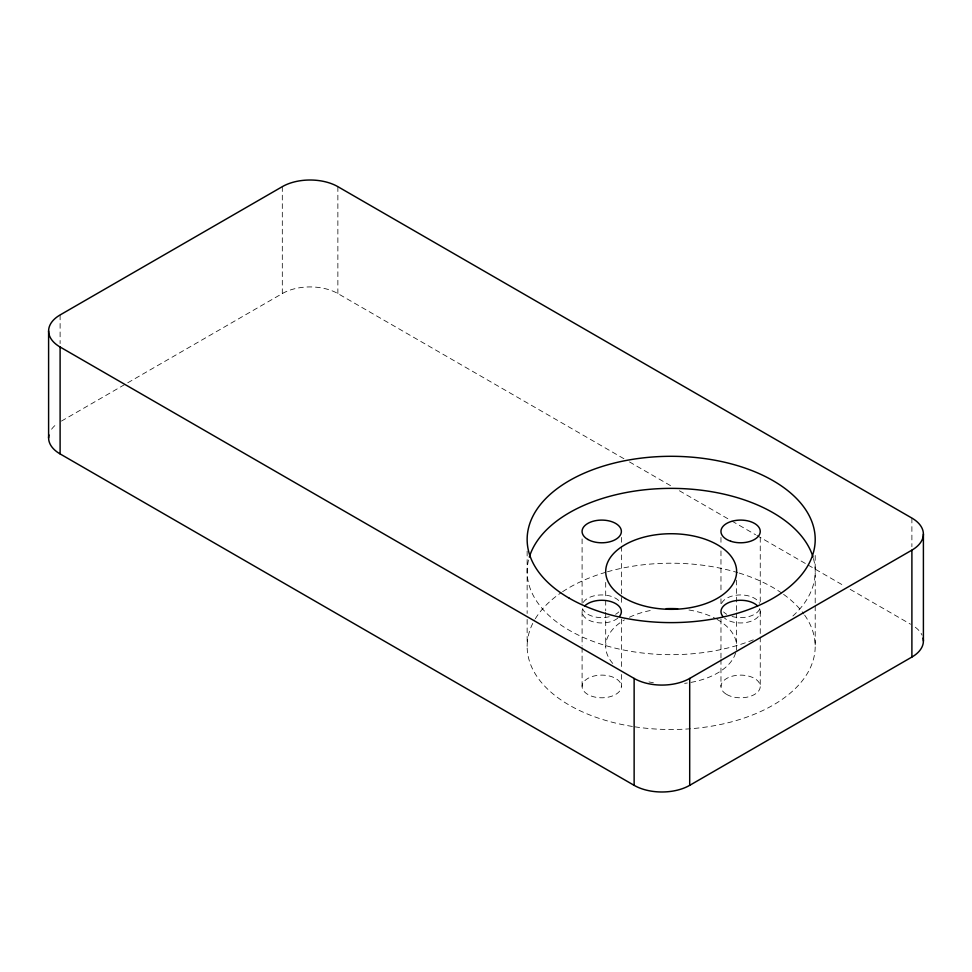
<?xml version="1.0" encoding="UTF-8"?>
<svg xmlns="http://www.w3.org/2000/svg" width="972" height="972" viewBox="0 0 972 972"><rect width="100%" height="100%" fill="white"/><g stroke="black" fill="none" stroke-linecap="round" stroke-linejoin="round"><path stroke-width="0.73" stroke-dasharray="4.86 3.65" d="M61.418 421.095L282.305 293.568A39.281 22.684 0 0 1 337.867 293.568L624.218 458.893M629.479 461.931L671.506 486.194M679.392 490.751L730.616 520.324M731.94 521.077L755.584 534.734M756.896 535.487L806.809 564.307M808.121 565.072L844.899 586.298M850.16 589.336L910.582 624.218M911.894 518.076L911.894 546.677M815.204 555.486L815.204 604.45M815.204 605.945L815.204 646.368M760.25 537.419L760.25 603.284M760.25 611.619L760.25 635.567M760.25 637.061L760.25 686.451M736.63 580.114L736.63 611.546M736.63 613.04L736.63 645.967M720.969 537.419L720.969 544.903M720.969 550.893L720.969 592.798M720.969 598.788L720.969 604.778M720.969 619.103L720.969 658.02M720.969 659.514L720.969 686.451M621.375 537.419L621.375 544.903M621.375 546.41L621.375 604.778M621.375 619.103L621.375 668.493M621.375 674.483L621.375 686.451A19.634 11.336 0 0 1 591.912 696.268A19.634 11.336 0 0 1 591.912 676.634A19.634 11.336 0 0 1 621.375 686.451M605.702 582.398L605.702 598.861M605.702 600.356L605.702 610.829M605.702 612.324L605.702 646.757M582.094 538.925L582.094 603.284M582.094 611.619L582.094 646.04M582.094 647.534L582.094 686.451M527.14 551.112L527.14 613.429M527.14 619.419L527.14 646.368M337.867 186.66L337.867 293.568M282.305 186.66L282.305 293.568M60.106 314.952L60.106 343.553M915.284 627.207A39.281 22.684 0 0 1 922.063 635.153M51.589 429.211A39.281 22.684 0 0 1 56.716 424.084M804.658 615.142A144.026 83.155 0 0 1 779.094 701.432A144.026 83.155 0 0 1 633.89 726.679M632.395 726.448A144.026 83.155 0 0 1 534.6 619.954M535.317 618.751A144.026 83.155 0 0 1 561.281 592.604M562.581 591.729A144.026 83.155 0 0 1 606.03 572.204M607.427 571.791A144.026 83.155 0 0 1 737.712 572.617M739.097 573.03A144.026 83.155 0 0 1 782.339 593.491M783.59 594.378A144.026 83.155 0 0 1 803.808 613.952M735.622 653.014A65.464 37.799 0 0 1 684.628 683.352M653.391 682.745A65.464 37.799 0 0 1 648.944 681.919M612.761 663.439A65.464 37.799 0 0 1 624.401 619.917M629.443 617.244A65.464 37.799 0 0 1 653.573 609.954M688.954 609.991A65.464 37.799 0 0 1 715.757 618.678M716.984 619.358A65.464 37.799 0 0 1 736.011 651.617M618.739 611.947A19.634 11.336 0 0 1 615.628 614.292M609.25 616.746A19.634 11.336 0 0 1 582.763 609.213M583.273 602.397A19.634 11.336 0 0 1 602.591 594.949A19.634 11.336 0 0 1 620.707 603.345M759.582 609.213A19.634 11.336 0 0 1 730.786 616.09M726.716 614.292A19.634 11.336 0 0 1 723.605 611.947M721.637 603.345A19.634 11.336 0 0 1 740.603 594.937A19.634 11.336 0 0 1 759.582 603.345M759.582 608.679A19.634 11.336 0 0 1 748.902 621.898A19.634 11.336 0 0 1 724.517 618.119M813.43 558.511A144.026 83.155 0 0 1 792.848 616.029M753.288 639.843A144.026 83.155 0 0 1 594.585 641.945A144.026 83.155 0 0 1 528.914 558.511M617.827 618.119A19.634 11.336 0 0 1 593.442 621.898A19.634 11.336 0 0 1 582.763 608.679M726.716 694.47A19.634 11.336 0 0 0 759.582 689.391A19.634 11.336 0 0 0 735.525 675.504A19.634 11.336 0 0 0 726.716 694.47"/><path stroke-width="1.46" d="M60.106 347.016L634.133 678.432A39.281 22.684 0 0 0 689.695 678.432L911.894 550.14A39.281 22.684 0 0 0 911.894 518.076L337.867 186.66A39.281 22.684 0 0 0 282.305 186.66L60.106 314.952A39.281 22.684 0 0 0 60.106 347.016L60.106 453.924L634.133 785.34A39.281 22.684 0 0 0 689.695 785.34L911.894 657.048A39.281 22.684 0 0 0 923.06 638.057M923.4 534.102L923.4 641.022M911.894 550.14L911.894 657.048M689.695 678.432L689.695 785.34M634.133 678.432L634.133 785.34M48.6 330.978L48.6 437.898M60.106 453.924A39.281 22.684 0 0 1 48.94 434.934M666.233 608.679A65.464 37.799 0 0 1 677.618 608.751M722.816 616.406A19.634 11.336 0 0 1 731.539 601.559A19.634 11.336 0 0 1 757.613 605.945M529.339 557.065A144.026 83.155 0 0 1 671.166 488.369A144.026 83.155 0 0 1 813.005 557.065M584.731 605.945A19.634 11.336 0 0 1 610.805 601.559A19.634 11.336 0 0 1 619.529 616.406M569.325 598.254A144.026 83.155 0 0 0 810.296 560.978A144.026 83.155 0 0 0 633.89 459.136A144.026 83.155 0 0 0 569.325 598.254M730.786 541.258A19.634 11.336 0 0 0 760.25 531.441A19.634 11.336 0 0 0 730.786 521.612A19.634 11.336 0 0 0 730.786 541.258M587.841 539.46A19.634 11.336 0 0 0 620.707 534.369A19.634 11.336 0 0 0 596.65 520.482A19.634 11.336 0 0 0 587.841 539.46M625.361 598.533A65.464 37.799 0 0 0 734.577 580.928A65.464 37.799 0 0 0 653.573 535.122A65.464 37.799 0 0 0 625.361 598.533"/></g></svg>
